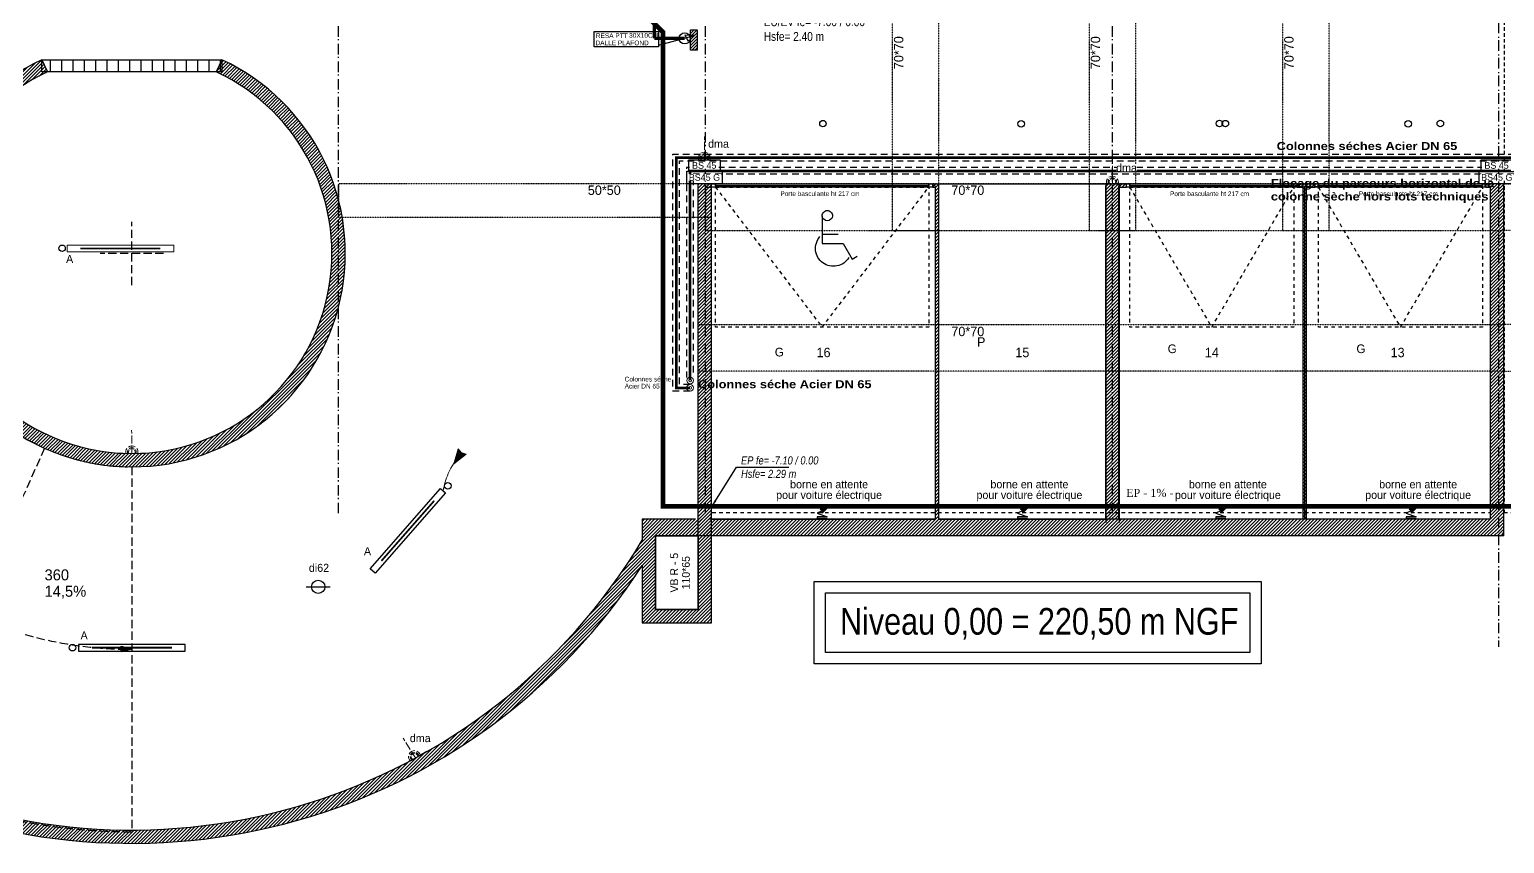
# Model space of a CAD drawing. Header units: centimetres. Extents: x 2191 to 12545, y -680 to 18662.
# Drawn here: x 3366 to 5578, y 7599 to 8820 of the extents above; entities that cross this region are included whole.
import ezdxf

# ---------------------------------------------------------------- set-up
doc = ezdxf.new("R2010")
doc.units = ezdxf.units.CM
for name, pattern in [('ACAD_ISO02W100', [15, 12, -3]), ('prlm_ef', [0.165, 0.1, -0.065]), ('prlm_ep', [2.5, 1.25, -0.25, 0.25, -0.25, 0.25, -0.25]), ('Style de ligne -1', [0.41664, 0.20828, -0.20836]), ('Style de ligne -11', [0.3472222222222222, 0.20828, -0.1389422222222222]), ('Style de ligne -6', [1.0416400000000001, 0.625, -0.20828, 0.06943000000000005, -0.13893]), ('VW-01', [0.41656, 0.20828, -0.20828]), ('VW-02', [0.69435, 0.48607, -0.20828])]:
    doc.linetypes.add(name, pattern=pattern)
for name, color, linetype, lineweight in [('B BATI-structure', 40, 'VW-01', 30), ('prlm-ELEC-CFO', 1, 'Continuous', 25), ('prlm-ELEC-SSI', 6, 'Continuous', 25), ('prlm-TELECOM', 3, 'Continuous', 25), ('RESERAVTION', 5, 'Continuous', 30), ('RESERVATION', 5, 'Continuous', 25)]:
    doc.layers.add(name, color=color, linetype=linetype, lineweight=lineweight)
for name, color, linetype in [('B GÈnÈral_Hatch', 252, 'Continuous'), ('B Général', 252, 'Continuous'), ('C ANNOTATIONS-axes horizontaux', 252, 'Style de ligne -1'), ('C ANNOTATIONS-niveaux', 252, 'Continuous'), ('C ANNOTATIONS-prestations', 252, 'Continuous'), ('C ANNOTATIONS-texte', 252, 'Continuous'), ('prlm-EAU-EF', 161, 'Continuous'), ('prlm-EAU-EP', 141, 'Continuous'), ('prlm-EAU-EUEV', 25, 'Continuous'), ('prlm-MOD', 64, 'Continuous')]:
    doc.layers.add(name, color=color, linetype=linetype)
doc.styles.add('Arial', font='arial.ttf')
doc.styles.add('Eurostile', font='Eurosti.TTF')
doc.styles.add('prlm-eau-ef', font='ariblk.ttf', dxfattribs={"height": 18})
doc.styles.add('prlm-eau-ep', font='timesbi.ttf', dxfattribs={"height": 18})
doc.styles.add('prlm-eau-euev', font='pala.ttf', dxfattribs={"height": 18})
doc.styles.add('prlm-elec-cfo', font='comic.ttf', dxfattribs={"height": 12})
doc.styles.add('prlm-elec-ssi', font='comic.ttf', dxfattribs={"height": 12})
doc.styles.add('prlm-narrow', font='swissc.ttf', dxfattribs={"height": 10})
doc.styles.get("Standard").update_dxf_attribs({"font": 'isocp.shx', "height": 15})
doc.dimstyles.new('ISO-25', dxfattribs={"dimtxt": 2.5, "dimasz": 2.5, "dimexe": 1.25, "dimexo": 0.625, "dimtad": 1, "dimtxsty": 'Standard', "dimcen": 2.5, "dimadec": 0, "dimazin": 0, "dimtfac": 1, "dimtmove": 0, "dimatfit": 3, "dimfxl": 1, "dimarcsym": 0})
pattern_1 = [(45, (-631.0245819504635, 4809.023447303152), (2.425347222222122, -2.645833333333339), [])]

# ---------------------------------------------------------------- blocks, each defined once
blk = doc.blocks.new('A 70.Porte basculante ht200.320')
at = {"layer": 'B Général', "linetype": 'Style de ligne -1', "ltscale": 25.4}
for p, q in [((-160, -2.500000000000091), (0, -212.5000000000001)), ((0, -212.5000000000001), (160, -2.500000000000091))]:
    blk.add_line(p, q, dxfattribs=at)
at = {"layer": 'B Général', "linetype": 'Continuous', "flags": 128}
for points in [[(-166, 2.499999999999909), (166, 2.499999999999909), (166, -2.500000000000091), (-166, -2.500000000000091)], [(-160, 2.499999999999909), (160, 2.499999999999909), (160, -0.5000000000000909), (-160, -0.5000000000000909)]]:
    blk.add_lwpolyline(points, close=True, dxfattribs=at)
at = {"layer": 'B Général', "flags": 128}
for points in [[(-166, 2.499999999999909), (-160, 2.499999999999909), (-160, -2.499999999999909), (-166, -2.499999999999909)], [(160, 2.499999999999909), (166, 2.499999999999909), (166, -2.500000000000091), (160, -2.500000000000091)]]:
    blk.add_lwpolyline(points, close=True, dxfattribs=at)
at = {"layer": 'B Général', "linetype": 'Style de ligne -1', "ltscale": 25.4, "flags": 128}
blk.add_lwpolyline([(-160, -2.500000000000091), (160, -2.500000000000091), (160, -212.5000000000001), (-160, -212.5000000000001)], close=True, dxfattribs=at)
at = {"layer": 'B Général', "insert": (-71, -243.4166932508681), "char_height": 12.94150119357639, "attachment_point": 1, "line_spacing_factor": 0.8941417206159925, "style": 'Eurostile'}
blk.add_mtext('G', dxfattribs=at)
at = {"layer": 'C ANNOTATIONS-prestations', "insert": (-62.5811138648618, -8.82322347162345), "char_height": 7.059000651041666, "attachment_point": 1, "line_spacing_factor": 0.8941417206159927, "style": 'Eurostile'}
blk.add_mtext('Porte basculante ht 217 cm', dxfattribs=at)
blk = doc.blocks.new('A 70.Parking Spaces (2D)')
at = {"layer": 'B Général', "linetype": 'Continuous'}
for p, q in [((0, 0), (3.061616997868383e-14, 500)), ((278.5, 0), (278.5000000000001, 500)), ((557, 0), (557, 500)), ((0, 0), (557, 0))]:
    blk.add_line(p, q, dxfattribs=at)
at = {"layer": 'B Général', "extrusion": (0, 0, -1), "char_height": 14.11800130208333, "attachment_point": 5, "text_direction": (-1, 1.224646799147353e-16, 0), "line_spacing_factor": 0.8941417206159927, "style": 'Eurostile'}
for s, insert in [('13', (139.25, 250)), ('14', (417.75, 250))]:
    blk.add_mtext(s, dxfattribs=dict(at, insert=insert))
blk = doc.blocks.new('A 70.Parking Spaces (2D)-1')
at = {"layer": 'B Général', "linetype": 'Continuous'}
for p, q in [((0, 0), (3.061616997868383e-14, 500)), ((336, 0), (336.0000000000001, 500)), ((0, 0), (336, 0))]:
    blk.add_line(p, q, dxfattribs=at)
at = {"layer": 'B Général', "insert": (168, 250), "char_height": 14.11800130208333, "attachment_point": 5, "line_spacing_factor": 0.8941417206159927, "style": 'Eurostile'}
blk.add_mtext('16', dxfattribs=at)
blk = doc.blocks.new('A 70.Parking Spaces (2D)-2')
at = {"layer": 'B Général', "linetype": 'Continuous'}
for p, q in [((0, 0), (3.061616997868383e-14, 500)), ((250, 0), (250.0000000000001, 500)), ((0, 0), (250, 0))]:
    blk.add_line(p, q, dxfattribs=at)
at = {"layer": 'B Général', "insert": (125, 250), "char_height": 14.11800130208333, "attachment_point": 5, "line_spacing_factor": 0.8941417206159927, "style": 'Eurostile'}
blk.add_mtext('15', dxfattribs=at)
blk = doc.blocks.new('A 70.Hand.')
at = {"layer": 'B Général', "linetype": 'Continuous'}
for p, q in [((-21.33120548350926, 34.10697281318426), (-21.33120548350926, -7.404918915648887)), ((-21.33120548350926, 6.281718206983351), (2.650264731222705, 6.281718206983351)), ((-21.33120548350926, -7.404918915648887), (9.864536625747132, -7.404918915648887)), ((9.864536625747132, -7.404918915648887), (23.54046165502805, -31.09229102974641)), ((23.54046165502805, -31.09229102974641), (31.32298587851983, -26.59905233533937))]:
    blk.add_line(p, q, dxfattribs=at)
at = {"layer": 'B Général', "linetype": 'Continuous', "flags": 128}
blk.add_lwpolyline([(-13.66024313675516, 26.43601046643016, -0.4142135623730951), (-21.33120548350926, 34.10697281318426, -0.4142135623730951), (-13.66024313675516, 41.77793515993835, -0.4142135623730951), (-5.989280790001066, 34.10697281318426, -0.4142135623730951)], format="xyb", close=True, dxfattribs=at)
blk.add_lwpolyline([(18.44175404205307, -28.81940461210615), (18.44175404205009, -28.81940461211111, -0.4406218276579611), (-20.35704550144003, -36.60313123860304), (-20.35704550144474, -36.6031312385996, -0.4406218276580906), (-24.64905437158377, 2.735296615985862)], format="xyb", dxfattribs=at)
blk = doc.blocks.new('A 70.Porte basculante ht200cm')
at = {"layer": 'B Général', "linetype": 'Style de ligne -1', "ltscale": 25.4}
for p, q in [((-123, -2.5), (0, -212.5)), ((0, -212.5), (123, -2.5))]:
    blk.add_line(p, q, dxfattribs=at)
at = {"layer": 'B Général', "linetype": 'Continuous', "flags": 128}
for points in [[(-128, 2.5), (128, 2.5), (128, -2.5), (-128, -2.5)], [(-123, 2.5), (123, 2.5), (123, -0.5), (-123, -0.5)]]:
    blk.add_lwpolyline(points, close=True, dxfattribs=at)
at = {"layer": 'B Général', "flags": 128}
for points in [[(-128, 2.5), (-123, 2.5), (-123, -2.5), (-128, -2.5)], [(123, 2.5), (128, 2.5), (128, -2.5), (123, -2.5)]]:
    blk.add_lwpolyline(points, close=True, dxfattribs=at)
at = {"layer": 'B Général', "linetype": 'Style de ligne -1', "ltscale": 25.4, "flags": 128}
blk.add_lwpolyline([(-123, -2.5), (123, -2.5), (123, -212.5), (-123, -212.5)], close=True, dxfattribs=at)
at = {"layer": 'B Général', "insert": (-66, -238.416693250868), "char_height": 12.94150119357639, "attachment_point": 1, "line_spacing_factor": 0.8941417206159925, "style": 'Eurostile'}
blk.add_mtext('G', dxfattribs=at)
at = {"layer": 'C ANNOTATIONS-prestations', "insert": (-62.5811138648618, -8.981973471623414), "char_height": 7.059000651041666, "attachment_point": 1, "line_spacing_factor": 0.8941417206159927, "style": 'Eurostile'}
blk.add_mtext('Porte basculante ht 217 cm', dxfattribs=at)
blk = doc.blocks.new('A 70.Groupe-9-1')
at = {"layer": 'B Général', "linetype": 'Style de ligne -11', "ltscale": 25.4}
blk.add_line((-1456.924575214318, -1173.929897176183), (-1456.924575214318, 946.0701028238575), dxfattribs=at)
at = {"layer": 'B Général', "linetype": 'Style de ligne -11', "ltscale": 25.4, "flags": 128}
for points in [[(-1416.924575214318, 876.7880705212767), (-1492.924575214318, 1008.42393189618), (-1532.924575214318, 968.4239318961802)], [(-1496.924575214318, 876.7880705212767), (-1420.924575214318, 1008.42393189618), (-1380.924575214318, 968.4239318961802)]]:
    blk.add_lwpolyline(points, dxfattribs=at)
at = {"layer": 'B Général', "insert": (-1482.793797219527, 1083.533162719689), "char_height": 30.30305989583333, "attachment_point": 1, "line_spacing_factor": 0.9593846052696461, "style": 'Arial'}
blk.add_mtext('JD', dxfattribs=at)
blk = doc.blocks.new('xi.colonneef')
at = {"layer": 'B Général', "lineweight": 18}
for radius in [5, 2]:
    blk.add_circle((0, 0), radius, dxfattribs=at)
blk = doc.blocks.new('A 70.Groupe-14-1')
at = {"layer": 'B GÈnÈral_Hatch', "linetype": 'Continuous'}
blk.add_hatch(color=250, dxfattribs=at).paths.add_polyline_path([(4135.1521327549, 3086.081215874571), (4150.950477728909, 3081.551113350647), (4135.003658381705, 3077.575124731108)])
at = {"layer": 'B Général', "linetype": 'VW-02', "ltscale": 25.4}
for p, q in [((4150.950477728909, 3627.54206842346), (4150.950477728909, 3722.514022807821)), ((4198.43645492109, 3675.028045615641), (4103.46450053673, 3675.028045615641)), ((3953.348241095319, 3423.327119758377), (3615.837074316639, 2993.41359948339)), ((4020.103060931656, 3383.002441400039), (3796.611338036299, 2884.213034522946)), ((4150.950477728909, 3355.028045615639), (4150.950477728909, 2808.07418108566))]:
    blk.add_line(p, q, dxfattribs=at)
at = {"layer": 'B Général', "linetype": 'Continuous', "flags": 128}
blk.add_lwpolyline([(4135.1521327549, 3086.081215874571), (4150.950477728909, 3081.551113350647), (4135.003658381705, 3077.575124731108)], close=True, dxfattribs=at)
at = {"layer": 'B Général', "linetype": 'VW-02', "ltscale": 25.4}
for centre, radius, start, end in [((4150.95047772891, 3675.02804561564), 320.0000000000004, 231.8656906827135, 269.9999999999999), ((4150.95047772891, 3675.028045615639), 593.4769322649912, 231.8656906827134, 245.8643611915908), ((4150.950477728911, 3675.028045615641), 593.4769322649923, 245.8643611915907, 269.9999999999998), ((4150.950477728909, 3675.02804561564), 866.9538645299797, 231.8656906827134, 270)]:
    blk.add_arc(centre, radius, start, end, dxfattribs=at)
at = {"layer": 'B Général', "char_height": 16.47100151909722, "attachment_point": 1, "line_spacing_factor": 0.8941417206159926, "style": 'Eurostile'}
for s, insert in [('145\\P9 %', (3867.777011447483, 3262.332831185949)), ('360\\P14,5%', (4020.055813259548, 3201.351279296875))]:
    blk.add_mtext(s, dxfattribs=dict(at, insert=insert))
blk = doc.blocks.new('B 70.Groupe-31-1')
at = {"layer": 'B Général', "linetype": 'Style de ligne -11', "ltscale": 25.4}
blk.add_line((-1456.924575214318, -1173.929897176183), (-1456.924575214318, 946.0701028238575), dxfattribs=at)
at = {"layer": 'B Général', "linetype": 'Style de ligne -11', "ltscale": 25.4, "flags": 128}
for points in [[(-1416.924575214318, 876.7880705212767), (-1492.924575214318, 1008.42393189618), (-1532.924575214318, 968.4239318961802)], [(-1496.924575214318, 876.7880705212767), (-1420.924575214318, 1008.42393189618), (-1380.924575214318, 968.4239318961802)]]:
    blk.add_lwpolyline(points, dxfattribs=at)
at = {"layer": 'B Général', "insert": (-1482.793797219527, 1083.533162719689), "char_height": 30.30305989583333, "attachment_point": 1, "line_spacing_factor": 0.9593846052696461, "style": 'Arial'}
blk.add_mtext('JD', dxfattribs=at)
blk = doc.blocks.new('xi.lumA')
at = {"layer": 'prlm-ELEC-CFO', "color": 0, "linetype": 'ByBlock', "lineweight": -2, "ltscale": 50}
blk.add_lwpolyline([(-80, -5), (-80, 5), (80, 5), (80, -5)], close=True, dxfattribs=at)
at = {"layer": 'prlm-ELEC-CFO', "color": 0, "linetype": 'ByBlock', "lineweight": 5, "ltscale": 50, "const_width": 2.6}
blk.add_lwpolyline([(-60, 0), (60, 2.449293598294707e-15), (60, 2.449293598294707e-15)], dxfattribs=at)
blk = doc.blocks.new('xi.dma')
at = {"layer": 'prlm-ELEC-CFO', "color": 0, "linetype": 'ACAD_ISO02W100', "lineweight": 5, "flags": 128}
for points in [[(0, 0), (2.14306111918916e-15, 35)], [(-20, 0), (20, 0)]]:
    blk.add_lwpolyline(points, dxfattribs=at)
at = {"layer": 'prlm-ELEC-CFO', "color": 0, "linetype": 'ByBlock', "lineweight": 5}
for radius, start, end in [(9, 145.0000000000026, 191.8029645932288), (6.5, 145.0000000000026, 199.0386751890759), (9, 55.00000000000264, 124.9999999999974), (5, 145.0000000000026, 207.3744600146318), (6.5, 55.00000000000264, 124.9999999999974), (5, 55.00000000000264, 124.9999999999974), (5, 332.6255399853683, 34.99999999999736), (6.5, 340.9613248109241, 34.99999999999736), (9, 348.1970354067711, 34.99999999999736)]:
    blk.add_arc((-1.818989403545856e-12, 2.41194238509479), radius, start, end, dxfattribs=at)
blk = doc.blocks.new('xi.alim')
at = {"layer": 'prlm-ELEC-CFO', "lineweight": 5}
blk.add_hatch(color=0, dxfattribs=at).paths.add_polyline_path([(-2.999999999999967, 6.000000000000012), (-0.1026311234992878, 3.698684438250359), (0, 0), (7.500000000000002, 7.5)])
at = {"layer": 'prlm-ELEC-CFO', "color": 0}
blk.add_lwpolyline([(0.954681274365611, 4.227340637182808), (-7.499999999999992, 9.769962616701378e-15), (7.500000000000009, -5.499999999999991), (-7.499999999999991, -5.499999999999989), (-7.499999999999992, -7.499999999999989), (7.500000000000008, -7.49999999999999)], dxfattribs=at)
at = {"layer": 'prlm-ELEC-CFO', "color": 0, "lineweight": 5, "flags": 128}
blk.add_lwpolyline([(-2.999999999999967, 6.000000000000012), (-0.1026311234992878, 3.698684438250359), (0, 0), (7.500000000000002, 7.5)], close=True, dxfattribs=at)
blk = doc.blocks.new('xi.fl')
at = {"layer": 'prlm-ELEC-CFO'}
blk.add_hatch(color=0, dxfattribs=at).paths.add_polyline_path([(20.37600788695272, -2.495258872389717e-15), (-1.982380492059747, -7.198234241128374), (0, 0), (-1.982380492059747, 7.198234241128375)])
at = {"layer": 'prlm-ELEC-CFO', "color": 0, "lineweight": 5}
blk.add_lwpolyline([(20.37600788695272, -2.495258872389717e-15), (-1.982380492059747, -7.198234241128374), (0, 0), (-1.982380492059747, 7.198234241128375)], close=True, dxfattribs=at)
blk = doc.blocks.new('xi.bs45')
at = {"layer": 'prlm-ELEC-SSI', "color": 0, "linetype": 'ByBlock', "lineweight": -2}
blk.add_lwpolyline([(-23.45764456212055, 17), (23.45764456212055, 17), (23.45764456212055, 0), (-23.45764456212055, 0)], close=True, dxfattribs=at)
at = {"layer": 'prlm-ELEC-SSI', "color": 0, "linetype": 'ByBlock', "lineweight": -2, "insert": (-0.2377037487871603, 8.38592440103168), "char_height": 10, "width": 43.76937607658702, "attachment_point": 5, "style": 'prlm-elec-cfo', "bg_fill": 3, "box_fill_scale": 1, "bg_fill_color": 256, "bg_fill_transparency": 0}
blk.add_mtext('BS 45', dxfattribs=at)
blk = doc.blocks.new('xi.bs45g')
at = {"layer": 'prlm-ELEC-SSI', "color": 0, "linetype": 'ByBlock', "lineweight": -2}
blk.add_lwpolyline([(-26.45764456212056, 19), (26.45764456212055, 19), (26.45764456212055, 0), (-26.45764456212055, 0)], close=True, dxfattribs=at)
at = {"layer": 'prlm-ELEC-SSI', "color": 0, "linetype": 'ByBlock', "lineweight": -2, "insert": (0.06207185706060656, 9.460127505502925), "char_height": 10, "width": 49.66057497785333, "attachment_point": 5, "style": 'prlm-elec-cfo', "bg_fill": 3, "box_fill_scale": 1, "bg_fill_color": 256, "bg_fill_transparency": 0}
blk.add_mtext('BS45 G', dxfattribs=at)
blk = doc.blocks.new('xi.DI')
at = {"layer": 'prlm-ELEC-SSI', "color": 0, "linetype": 'ByBlock', "lineweight": -2, "flags": 128}
blk.add_lwpolyline([(-18.00000000000068, 1.77635683940025e-13), (18.00000000000068, -1.77635683940025e-13)], dxfattribs=at)
at = {"layer": 'prlm-ELEC-SSI', "color": 0, "linetype": 'ByBlock', "lineweight": -2}
blk.add_circle((0, 1.77635683940025e-13), 10.00000000000014, dxfattribs=at)

msp = doc.modelspace()

# ---------------------------------------------------------------- hatches: boundary and pattern name
at = {"layer": 'B GÈnÈral_Hatch', "linetype": 'Continuous'}
h = msp.add_hatch(dxfattribs=at)
h.set_pattern_fill('50_BETON', color=256, style=0, pattern_type=2)
h.set_pattern_definition(pattern_1)
edge = h.paths.add_edge_path()
edge.add_line((4284.941516420538, 8016.104404375339), (4284.94151642052, 8053.985181453642))
edge.add_line((4284.94151642052, 8053.985181453641), (4284.941516419533, 8053.98518145199))
edge.add_arc((3519.925895777618, 8510.74781146092), 890.9999999993312, 245.3290232851314, 329.16013142438726, ccw=False)
edge.add_line((3148.016424789577, 7701.078529971124), (3148.016424790962, 7701.078529970489))
edge.add_line((3148.016424790963, 7701.078529970488), (3148.016424789578, 7701.078529971124))
edge.add_arc((3519.925895777618, 8510.747811460922), 890.9999999993319, 161.4979151460762, 245.3290232851314, ccw=False)
edge.add_line((2674.979806984957, 8793.497006035886), (2674.97980698559, 8793.49700603778))
edge.add_line((2674.97980698559, 8793.49700603778), (2655.920712042783, 8799.56616696852))
edge.add_arc((3519.92589577453, 8510.747811459636), 910.9999999968106, 161.5163264275236, 244.3152232521128)
edge.add_arc((3519.925895779641, 8510.747811457053), 910.9999999966991, 244.3152232517529, 327.1141200763548)
h = msp.add_hatch(dxfattribs=at)
h.set_pattern_fill('50_BETON', color=256, style=0, pattern_type=2)
h.set_pattern_definition(pattern_1)
edge = h.paths.add_edge_path()
edge.add_arc((3519.925895778448, 8484.051492918792), 299.9999999999989, 114.966380041291, 192.4831900206457)
edge.add_arc((3519.92589577796, 8484.051492918186), 299.9999999993923, 192.4831900205526, 270.0000000000929)
edge.add_arc((3519.925895778935, 8484.051492918186), 299.9999999993925, 269.9999999999069, 347.5168099794474)
edge.add_arc((3519.925895778448, 8484.051492918792), 299.9999999999986, 347.5168099793545, 425.0336199587092)
edge.add_line((3646.551811777103, 8756.01817727094), (3654.993539510348, 8774.149289561083))
edge.add_arc((3519.925895778448, 8484.051492918792), 319.9999999999985, -12.483190020645623, 65.03361995870898, ccw=False)
edge.add_arc((3519.925895778964, 8484.051492918145), 319.9999999993517, 269.999999999907, 347.5168099794475, ccw=False)
edge.add_arc((3519.925895777928, 8484.051492918146), 319.9999999993531, 192.4831900205526, 270.0000000000929, ccw=False)
edge.add_arc((3519.925895778448, 8484.051492918794), 319.9999999999983, 114.9663800412911, 192.4831900206458, ccw=False)
edge.add_line((3384.858252046546, 8774.149289561083), (3393.299979779791, 8756.01817727094))
h = msp.add_hatch(dxfattribs=at)
h.set_pattern_fill('BARDAGE BOIS-2', color=256, style=0, pattern_type=2)
h.set_pattern_definition([(90, (-631.0245819504635, 4809.023447303152), (17, 0), [])])
h.paths.add_polyline_path([(3384.858252046546, 8774.149289561083), (3654.993539510346, 8774.149289561083), (3654.993539510346, 8756.01817727094), (3384.858252046546, 8756.01817727094)])
h = msp.add_hatch(dxfattribs=at)
h.set_pattern_fill('50_BETON', color=256, style=0, pattern_type=2)
h.set_pattern_definition(pattern_1)
h.paths.add_polyline_path([(4368.941374695518, 8588.394351649093), (4368.936322831119, 7950.412351201598), (4388.936164461637, 7930.412353070928), (4388.941374694892, 8588.39419327897)])
h = msp.add_hatch(dxfattribs=at)
h.set_pattern_fill('50_BETON', color=256, style=0, pattern_type=2)
h.set_pattern_definition(pattern_1)
h.paths.add_polyline_path([(4378.941354705108, 8588.412217907819), (4378.94135537697, 8583.412217907819), (4388.87104048796, 8583.412219242093), (4388.871039816098, 8588.412219242093)])
h = msp.add_hatch(dxfattribs=at)
h.set_pattern_fill('50_BETON', color=256, style=0, pattern_type=2)
h.set_pattern_definition(pattern_1)
h.paths.add_polyline_path([(4724.939340928471, 8583.412264400364), (4729.939340928475, 8588.412265072226), (4720.871039816091, 8588.412263853697), (4720.871040487953, 8583.412263853697)])
h = msp.add_hatch(dxfattribs=at)
h.set_pattern_fill('50_BETON', color=256, style=0, pattern_type=2)
h.set_pattern_definition(pattern_1)
h.paths.add_polyline_path([(4729.939340928475, 8588.412265072226), (4724.939340928475, 8583.412264400364), (4724.939340928475, 8085.450050024992), (4729.939340928475, 8085.450050024992)])
h = msp.add_hatch(dxfattribs=at)
h.set_pattern_fill('50_BETON', color=256, style=0, pattern_type=2)
h.set_pattern_definition(pattern_1)
h.paths.add_polyline_path([(4999.940141681924, 8588.412298667516), (4979.940141681924, 8588.412298667516), (4979.940141681916, 8080.45004967149), (4999.940141681916, 8080.450049671494)])
h = msp.add_hatch(dxfattribs=at)
h.set_pattern_fill('50_BETON', color=256, style=0, pattern_type=2)
h.set_pattern_definition(pattern_1)
h.paths.add_polyline_path([(4999.940141681924, 8588.412298667516), (4999.940141681924, 8583.412298667516), (5010.940141669729, 8583.412298667516), (5010.940141669729, 8588.412298667516)])
h = msp.add_hatch(dxfattribs=at)
h.set_pattern_fill('50_BETON', color=256, style=0, pattern_type=2)
h.set_pattern_definition(pattern_1)
h.paths.add_polyline_path([(5266.940141669729, 8588.412298667514), (5266.940141669729, 8583.412298667514), (5293.863496993908, 8583.412298667514), (5293.863496993908, 8588.412298667514)])
h = msp.add_hatch(dxfattribs=at)
h.set_pattern_fill('50_BETON', color=256, style=0, pattern_type=2)
h.set_pattern_definition(pattern_1)
h.paths.add_polyline_path([(5275.901819345112, 8085.450050024989), (5280.901819345112, 8085.450050024989), (5280.901819345119, 8583.412298667514), (5275.901819345119, 8583.412298667514)])
h = msp.add_hatch(dxfattribs=at)
h.set_pattern_fill('50_BETON', color=256, style=0, pattern_type=2)
h.set_pattern_definition(pattern_1)
h.paths.add_polyline_path([(5549.863496993908, 8588.41229866751), (5549.863496993908, 8583.41229866751), (5556.863496978531, 8583.41229866751), (5556.863496978531, 8588.41229866751)])
h = msp.add_hatch(dxfattribs=at)
h.set_pattern_fill('50_BETON', color=256, style=0, pattern_type=2)
h.set_pattern_definition(pattern_1)
h.paths.add_polyline_path([(5556.863496978531, 8588.412345676341), (5556.863496978531, 8085.450050024985), (5576.863496978531, 8060.450050024985), (5576.863496978531, 8588.412345676341)])
h = msp.add_hatch(dxfattribs=at)
h.set_pattern_fill('50_BETON', color=256, style=0, pattern_type=2)
h.set_pattern_definition(pattern_1)
h.paths.add_polyline_path([(4284.941516420527, 8085.450050024998), (4304.941516420527, 8060.450050024998), (5576.863496978531, 8060.450050024985), (5556.863496978531, 8085.450050024985)])
h = msp.add_hatch(dxfattribs=at)
h.set_pattern_fill('50_BETON', color=256, style=0, pattern_type=2)
h.set_pattern_definition(pattern_1)
h.paths.add_polyline_path([(4284.941516420527, 7930.412343350839), (4304.941516420527, 7950.412345220182), (4304.941516420527, 8060.450050024998), (4284.941516420527, 8085.450050024998)])
h = msp.add_hatch(dxfattribs=at)
h.set_pattern_fill('50_BETON', color=256, style=0, pattern_type=2)
h.set_pattern_definition(pattern_1)
h.paths.add_polyline_path([(4388.936164461637, 7930.412353070929), (4368.936322831119, 7950.412351201599), (4304.941516420527, 7950.412345220184), (4284.941516420527, 7930.412343350839)])
at = {"layer": 'RESERAVTION', "lineweight": 30}
h = msp.add_hatch(dxfattribs=at)
h.set_pattern_fill('ANSI31', color=256)
h.set_pattern_definition([(45, (-426.664433130798, 4060.74457583706), (-2.245064030267288, 2.245064030267288), [])])
h.paths.add_polyline_path([(4367.529966758026, 8819.091629987139), (4357.457373275101, 8819.091629987139), (4357.457373275101, 8788.409128690284), (4367.529966758026, 8788.409128690284)])

# ---------------------------------------------------------------- linework, layer by layer
at = {"layer": 'B BATI-structure', "flags": 128}
for points in [[(4729.863496926293, 8518.394283280368), (4729.863496926293, 9258.412351808223), (4659.863496926293, 9258.412351808223), (4659.863496926293, 8518.394283280368)], [(5024.940141718711, 8518.394283280368), (5024.940141718711, 9258.412351808223), (4954.940141718711, 9258.412351808223), (4954.940141718711, 8518.394283280368)], [(5314.940141723258, 8518.394283280368), (5314.940141723258, 9258.412351808223), (5244.940141723258, 9258.412351808223), (5244.940141723258, 8518.394283280368)], [(3829.923477917633, 8538.394283280368), (4388.936918126667, 8538.394283280368), (4388.936918126667, 8588.394283280368), (3829.923477917633, 8588.394283280368)]]:
    msp.add_lwpolyline(points, close=True, dxfattribs=at)
for points in [[(5576.863496978531, 8588.394283280368), (4379.940141709063, 8588.394283280368), (4379.940141709063, 8518.394283280368), (5576.863496978531, 8518.394283280368)], [(5576.863496978531, 8588.394283280368), (6425.459630950103, 8588.394283280368), (6425.459630950103, 8518.394283280368), (5576.863496978531, 8518.394283280368)], [(5576.863496978531, 8307.412351685725), (4368.934284653285, 8307.412351685725), (4368.934284653285, 8377.412351685725), (5576.863496978531, 8377.412351685725)], [(5576.863496978531, 8307.412351685725), (6443.459630950103, 8307.412351685725), (6443.459630950103, 8377.412351685725), (5576.863496978531, 8377.412351685725)]]:
    msp.add_lwpolyline(points, dxfattribs=at)
at = {"layer": 'B Général', "linetype": 'Continuous'}
for p, q in [((3384.858252046546, 8774.149289561083), (3393.299979779789, 8756.01817727094)), ((3654.993539510346, 8774.149289561083), (3646.551811777103, 8756.01817727094)), ((4368.936322831119, 7950.412351201598), (4368.941374695518, 8588.394351649093)), ((4378.941354705108, 8588.412217907819), (4388.871039816098, 8588.412219242093)), ((4378.94135537697, 8583.412217907819), (4388.87104048796, 8583.412219242093)), ((4388.87104048796, 8583.412219242093), (4388.871039816098, 8588.412219242093)), ((4388.936164461637, 7930.412353070929), (4388.941374694892, 8588.39419327897)), ((4720.871039816091, 8588.412263853697), (4729.939340928475, 8588.412265072226)), ((4720.871040487953, 8583.412263853697), (4720.871039816091, 8588.412263853697)), ((4720.871040487953, 8583.412263853697), (4724.939340928475, 8583.412264400364)), ((4724.939340928475, 8085.450050024992), (4724.939340928475, 8583.412264400364)), ((4729.939340935616, 8588.41226509728), (4979.940141681887, 8588.41229866337)), ((4729.939340928475, 8085.450050024992), (4729.939340928475, 8588.412265072226)), ((4979.940141681924, 8588.412298667516), (4979.940141681916, 8080.45004967149)), ((4979.940141681924, 8588.412298667516), (4999.940141681924, 8588.412298667516)), ((4999.940141681924, 8588.412298667516), (4999.940141681916, 8080.450049671494)), ((4999.940141681924, 8588.412298667516), (5010.940141669729, 8588.412298667516)), ((4999.940141681924, 8583.412298667516), (4999.940141681924, 8588.412298667516)), ((4999.940141681924, 8583.412298667516), (5010.940141669729, 8583.412298667516)), ((5010.940141669729, 8583.412298667516), (5010.940141669729, 8588.412298667516)), ((5266.940141669729, 8588.412298667514), (5293.863496993908, 8588.412298667514)), ((5266.940141669729, 8583.412298667514), (5266.940141669729, 8588.412298667514)), ((5266.940141669729, 8583.412298667514), (5275.901819345119, 8583.412298667514)), ((5275.901819345112, 8085.450050024989), (5275.901819345119, 8583.412298667514)), ((5280.901819345119, 8583.412298667514), (5293.863496993908, 8583.412298667514)), ((5280.901819345112, 8085.450050024989), (5280.901819345119, 8583.412298667514)), ((5293.863496993908, 8583.412298667514), (5293.863496993908, 8588.412298667514)), ((5549.863496993908, 8588.41229866751), (5556.863496978531, 8588.41229866751)), ((5549.863496993908, 8583.41229866751), (5549.863496993908, 8588.41229866751)), ((5549.863496993908, 8583.41229866751), (5556.863496978531, 8583.41229866751)), ((5576.863496978531, 8588.412345676341), (5556.863496978531, 8588.412345676341)), ((5556.863496978531, 8588.41229866751), (5556.863496978531, 8588.412345676341)), ((5556.863496978531, 8085.450050024985), (5556.863496978531, 8583.41229866751)), ((5576.863496978531, 8060.450050024985), (5576.863496978531, 8588.412345676341)), ((4364.939357099887, 8085.450050024996), (4284.941516420527, 8085.450050024998)), ((4284.941516420527, 8085.450050024996), (4284.941516420527, 8053.985181451333)), ((4724.939340928475, 8085.450050024992), (4384.939357100517, 8085.450050024996)), ((5275.901819345112, 8085.450050024989), (4729.939340928475, 8085.450050024992)), ((5556.863496978531, 8085.450050024985), (5282.440141714233, 8085.450050024989)), ((5576.863496978531, 8060.450050024985), (4304.941516420527, 8060.450050024998)), ((4304.941516420527, 8060.450050024998), (4304.941516420527, 7950.412345220182)), ((4284.941516420527, 8016.104404375321), (4284.941516420527, 7930.412343350839)), ((4304.941516420527, 7950.412345220184), (4368.936322831119, 7950.412351201599)), ((4284.941516420527, 7930.412343350839), (4388.936164461637, 7930.412353070929))]:
    msp.add_line(p, q, dxfattribs=at)
at = {"layer": 'B Général', "linetype": 'Continuous', "lineweight": 18}
for p, q in [((4368.936322831119, 7950.412351201598), (4368.941374695518, 8588.394351649093)), ((4378.941354705108, 8588.412217907819), (4388.871039816098, 8588.412219242093)), ((4378.94135537697, 8583.412217907819), (4388.87104048796, 8583.412219242093)), ((4388.936164461637, 7930.412353070929), (4388.941374694892, 8588.39419327897)), ((4720.871039816091, 8588.412263853697), (4729.939340928475, 8588.412265072226)), ((4720.871040487953, 8583.412263853697), (4724.939340928475, 8583.412264400364)), ((4724.939340928475, 8085.450050024992), (4724.939340928475, 8583.412264400364)), ((4729.939340928475, 8085.450050024992), (4729.939340928475, 8588.412265072226)), ((4979.940141681924, 8588.412298667516), (4979.940141681916, 8080.45004967149)), ((4999.940141681924, 8588.412298667516), (4999.940141681916, 8080.450049671494)), ((4999.940141681924, 8588.412298667516), (5010.940141669729, 8588.412298667516)), ((4999.940141681924, 8583.412298667516), (5010.940141669729, 8583.412298667516)), ((5266.940141669729, 8588.412298667514), (5293.863496993908, 8588.412298667514)), ((5266.940141669729, 8583.412298667514), (5275.901819345119, 8583.412298667514)), ((5275.901819345112, 8085.450050024989), (5275.901819345119, 8583.412298667514)), ((5280.901819345119, 8583.412298667514), (5293.863496993908, 8583.412298667514)), ((5280.901819345112, 8085.450050024989), (5280.901819345119, 8583.412298667514)), ((5549.863496993908, 8588.41229866751), (5556.863496978531, 8588.41229866751)), ((5549.863496993908, 8583.41229866751), (5556.863496978531, 8583.41229866751)), ((5556.863496978531, 8588.41229866751), (5556.863496978531, 8588.412345676341)), ((5556.863496978531, 8085.450050024985), (5556.863496978531, 8583.41229866751)), ((5576.863496978531, 8060.450050024985), (5576.863496978531, 8588.412345676341)), ((4364.939357099891, 8085.450050024996), (4284.941516420527, 8085.450050024998)), ((4284.941516420527, 8085.450050024996), (4284.941516420527, 8053.98518145132)), ((4724.939340928475, 8085.450050024992), (4384.939357100517, 8085.450050024996)), ((5277.440141714233, 8085.450050024989), (4729.939340928475, 8085.450050024992)), ((5556.863496978531, 8085.450050024985), (5282.440141714233, 8085.450050024989)), ((5576.863496978531, 8060.450050024985), (4304.941516420527, 8060.450050024998)), ((4304.941516420527, 8060.450050024998), (4304.941516420527, 7950.412345220182)), ((4284.941516420527, 8016.104404375321), (4284.941516420527, 7930.412343350839)), ((4304.941516420527, 7950.412345220184), (4368.936322831119, 7950.412351201599)), ((4284.941516420527, 7930.412343350839), (4388.936164461637, 7930.412353070929))]:
    msp.add_line(p, q, dxfattribs=at)
at = {"layer": 'B Général', "linetype": 'VW-01', "ltscale": 25.4}
for p, q in [((4389.937612476919, 8095.412352310985), (5556.863496978531, 8095.412352310985)), ((5576.863496978531, 8095.412352310985), (6434.863497003062, 8095.412352310985))]:
    msp.add_line(p, q, dxfattribs=at)
at = {"layer": 'B Général', "linetype": 'Continuous', "flags": 128}
for points in [[(3384.858252046546, 8774.149289561083), (3654.993539510346, 8774.149289561083), (3654.993539510346, 8756.01817727094), (3384.858252046546, 8756.01817727094)], [(4304.941516420527, 8060.412344216638), (4368.9367583489, 8060.412344216638), (4368.9367583489, 7950.412344216638), (4304.941516420527, 7950.412344216638)]]:
    msp.add_lwpolyline(points, close=True, dxfattribs=at)
at = {"layer": 'B Général', "linetype": 'Continuous', "lineweight": 18}
for centre, radius, start, end in [((3519.925895778448, 8510.747811461291), 911.0000000000003, 161.5163264277379, 327.1141200761523), ((3519.925895778448, 8510.747811461291), 891.0000000000011, 161.4979151459917, 329.1601314243148), ((3519.925895778448, 8484.051492918792), 319.9999999999992, 114.9663800412204, 65.03361995877951), ((3519.925895778448, 8484.051492918792), 299.9999999999989, 114.9663800412204, 65.03361995877951)]:
    msp.add_arc(centre, radius, start, end, dxfattribs=at)
at = {"layer": 'B Général', "linetype": 'Continuous'}
for centre, radius, start, end in [((3519.925895778448, 8510.747811461291), 911.0000000000002, 161.5163264277923, 327.1141200761523), ((3519.925895778448, 8510.747811461291), 891.0000000000011, 161.4979151459917, 329.1601314243148), ((3519.925895778448, 8484.051492918792), 319.9999999999989, 114.9663800412204, 65.03361995877951), ((3519.925895778448, 8484.051492918792), 299.9999999999989, 114.9663800412204, 65.03361995877951)]:
    msp.add_arc(centre, radius, start, end, dxfattribs=at)
at = {"layer": 'C ANNOTATIONS-axes horizontaux', "linetype": 'Style de ligne -6', "ltscale": 25.4}
for p, q in [((3829.923477917637, 8094.453141875287), (3829.923477917637, 10629.45314187529)), ((4379.940141709063, 8094.412352166688), (4379.940141709063, 10629.41235216669)), ((4989.940141683415, 8094.412352167343), (4989.940141683415, 10629.41235216734))]:
    msp.add_line(p, q, dxfattribs=at)
at = {"layer": 'C ANNOTATIONS-axes horizontaux', "linetype": 'Style de ligne -6', "ltscale": 25.4, "flags": 128}
msp.add_lwpolyline([(5511.938921743698, 10629.41235216763), (5511.938921743698, 10545.91235216763), (5568.86349695456, 10496.91235216763), (5568.86349695456, 7894.412352274316)], dxfattribs=at)
at = {"layer": 'C ANNOTATIONS-niveaux', "linetype": 'Style de ligne -6', "ltscale": 25.4}
for p, q in [((3829.923477917633, 8094.453141875345), (3829.923477917633, 10629.45314187534)), ((4379.940141709063, 8094.412352166746), (4379.940141709063, 10629.41235216675)), ((4989.940141683415, 8094.412352167401), (4989.940141683415, 10629.4123521674))]:
    msp.add_line(p, q, dxfattribs=at)
at = {"layer": 'C ANNOTATIONS-niveaux', "linetype": 'Style de ligne -6', "ltscale": 25.4, "flags": 128}
msp.add_lwpolyline([(5511.938921743698, 10629.41235216769), (5511.938921743698, 10545.91235216769), (5568.863496954556, 10496.91235216769), (5568.863496954556, 7894.412352274374)], dxfattribs=at)
at = {"layer": 'prlm-EAU-EF', "linetype": 'prlm_ef', "ltscale": 100, "const_width": 4, "flags": 128}
for points in [[(4356.81781778259, 8282.469189777265), (4335.990037953292, 8282.469189777265), (4335.990037953292, 8627.689208511707), (6488.315594956468, 8627.689208511707), (6488.315594956468, 8313.324454786642), (6464.945377830532, 8313.324454786642)], [(6465.313815683476, 8331.8102056774), (6465.313815683476, 8607.679830573521), (4356.875633311793, 8607.679830573521), (4356.875633311793, 8293.583827780989), (4356.875633311793, 8293.583827780989)]]:
    msp.add_lwpolyline(points, dxfattribs=at)
at = {"layer": 'prlm-EAU-EP', "linetype": 'prlm_ep', "ltscale": 20, "const_width": 7, "flags": 128}
for points in [[(3976.343560881491, 9368.829105801771), (3976.343560881491, 9155.525513632845), (4316.043165154741, 8815.825909359595), (4316.043165154741, 8104.621729954813), (4369.937713863765, 8104.621729954813)], [(4369.937713863765, 8104.621729954813), (6415.987660347866, 8104.621729954813)]]:
    msp.add_lwpolyline(points, dxfattribs=at)
at = {"layer": 'prlm-ELEC-CFO', "ltscale": 25}
for centre in [(4556.037910504063, 8678.491635203776), (4853.370901707225, 8678.24158921399), (5150.396851055193, 8678.732268439257), (5159.336602484356, 8678.541130978767), (5433.466456178576, 8678.064548366398), (5481.649205110312, 8678.793969268867), (3993.672861675412, 8135.532126041209)]:
    msp.add_circle(centre, 4.906566773639497, dxfattribs=at)
at = {"layer": 'prlm-ELEC-CFO', "lineweight": 13}
msp.add_spline([(3986.406996784637, 8128.205420474163), (3994.202842823535, 8153.834098047046), (4013.867395861045, 8185.448673393221)], degree=3, dxfattribs=at)
at = {"layer": 'prlm-MOD', "linetype": 'prlm_ef', "ltscale": 100, "flags": 128}
for points in [[(4356.81781778259, 8277.469189777265), (4330.990037953292, 8277.469189777265), (4330.990037953292, 8632.689208511707), (6493.315594956468, 8632.689208511707), (6493.315594956468, 8308.324454786642), (6464.945377830532, 8308.324454786642)], [(4356.81781778259, 8287.469189777265), (4340.990037953292, 8287.469189777265), (4340.990037953292, 8622.689208511707), (6483.315594956468, 8622.689208511707), (6483.315594956468, 8318.324454786642), (6464.945377830532, 8318.324454786642)], [(6470.313815683476, 8331.343815125321), (6470.313815683476, 8612.679830573521), (4351.309644839144, 8612.679830573521), (4351.309644839144, 8298.103101467976), (4351.309644839144, 8298.103101467976)], [(6460.313815683476, 8332.29142302672), (6460.313815683476, 8602.679830573521), (4361.309644839144, 8602.679830573521), (4361.309644839144, 8298.751627315542), (4361.309644839144, 8298.751627315542)]]:
    msp.add_lwpolyline(points, dxfattribs=at)
at = {"layer": 'prlm-MOD'}
for points in [[(4542.907976825627, 7992.106942697877), (5213.218166716419, 7992.106942697877), (5213.218166716419, 7868.917853934267), (4542.907976825627, 7868.917853934267)], [(4559.904614139021, 7975.110305384484), (5196.221529403025, 7975.110305384484), (5196.221529403025, 7885.91449124766), (4559.904614139021, 7885.91449124766)]]:
    msp.add_lwpolyline(points, close=True, dxfattribs=at)
at = {"layer": 'prlm-TELECOM', "linetype": 'prlm_ef', "ltscale": 300, "const_width": 5, "flags": 128}
for points in [[(4303.293480755776, 8806.287293081958), (4303.293480755776, 9125.073940331393), (3957.042038571322, 9125.073940331393), (3957.042038571322, 9543.995557362789), (4220.728821112541, 9543.995557362789)], [(4303.293480755776, 8806.287293081958), (4348.911322263441, 8806.287293081958)]]:
    msp.add_lwpolyline(points, dxfattribs=at)
at = {"layer": 'prlm-TELECOM', "ltscale": 300}
msp.add_circle((4348.911322263441, 8806.287293081958), 8.393704666610278, dxfattribs=at)
at = {"layer": 'RESERAVTION', "lineweight": 30}
msp.add_lwpolyline([(4357.457373275101, 8819.091629987139), (4367.529966758026, 8819.091629987139), (4367.529966758026, 8788.409128690284), (4357.457373275101, 8788.409128690284)], close=True, dxfattribs=at)
at = {"layer": 'RESERVATION'}
msp.add_lwpolyline([(4213.237901317421, 8816.67418329844), (4309.343284859176, 8816.67418329844), (4309.343284859176, 8793.87416344171), (4213.237901317421, 8793.87416344171)], close=True, dxfattribs=at)
msp.add_lwpolyline([(4309.497092168327, 8796.110259130299), (4363.540197547118, 8810.390445416677), (4348.801168807448, 8811.282959252865), (4354.1608742838, 8802.357820890917), (4363.093582310801, 8809.9441709522)], dxfattribs=at)

# ---------------------------------------------------------------- block references
at = {"layer": 'B Général'}
for name, p in [('A 70.Groupe-9-1', (7034.788072168874, 9268.34224945054)), ('B 70.Groupe-31-1', (7034.788072168874, 9268.342249450598)), ('A 70.Parking Spaces (2D)-1', (4388.939340928475, 8085.412352106148)), ('A 70.Parking Spaces (2D)-2', (4729.939340935551, 8085.412352106148)), ('A 70.Porte basculante ht200cm', (5138.940141669729, 8585.912298667514)), ('A 70.Porte basculante ht200cm', (5421.863496993908, 8585.912298667512)), ('A 70.Groupe-14-1', (-631.0245819504635, 4809.023447303152))]:
    msp.add_blockref(name, p, dxfattribs=at)
for name, p, rotation in [('A 70.Porte basculante ht200.320', (4554.871040152026, 8585.912241547896), 7.698965647591072e-06), ('A 70.Hand.', (4576.270349325445, 8506.429513550083), 0.00308177007475844)]:
    msp.add_blockref(name, p, dxfattribs=dict(at, rotation=rotation))
at = {"layer": 'B Général', "xscale": -1}
msp.add_blockref('A 70.Parking Spaces (2D)', (5556.863496978527, 8085.412352106148), dxfattribs=at)
at = {"layer": 'C ANNOTATIONS-prestations'}
for p in [(4356.875633311793, 8293.583827780989), (4356.81781778259, 8282.469189777265)]:
    msp.add_blockref('xi.colonneef', p, dxfattribs=at)
at = {"layer": 'prlm-EAU-EF', "color": 1, "linetype": 'prlm_ef', "ltscale": 100}
for p in [(4356.875633311793, 8293.583827780989), (4356.81781778259, 8282.469189777265)]:
    msp.add_blockref('xi.colonneef', p, dxfattribs=at)
at = {"layer": 'prlm-ELEC-CFO'}
for p in [(4378.280276214649, 8624.412217932428), (4989.940141681924, 8588.412298667516)]:
    msp.add_blockref('xi.dma', p, dxfattribs=at)
at = {"layer": 'prlm-ELEC-CFO', "lineweight": 20}
msp.add_blockref('xi.lumA', (3502.713898160087, 8491.248587080852), dxfattribs=at)
at = {"layer": 'prlm-ELEC-CFO'}
for name, p, rotation in [('xi.dma', (3519.925895778448, 8184.051492918794), 0.5016962804845896), ('xi.lumA', (3933.613324335864, 8068.098614292401), 228.7061591165955), ('xi.dma', (3944.958237402563, 7727.658730594036), 31.44002439446417)]:
    msp.add_blockref(name, p, dxfattribs=dict(at, rotation=rotation))
at = {"layer": 'prlm-ELEC-CFO', "lineweight": 20, "rotation": 236.4989376407647}
msp.add_blockref('xi.fl', (4013.867395861045, 8185.448673393221), dxfattribs=at)
at = {"layer": 'prlm-ELEC-CFO', "xscale": -1, "rotation": 180}
msp.add_blockref('xi.lumA', (3519.925895778448, 7892.96719773802), dxfattribs=at)
at = {"layer": 'prlm-ELEC-SSI', "rotation": 0.001060557933219683}
msp.add_blockref('xi.DI', (3799.356759414899, 7984.210096176081), dxfattribs=at)

# ---------------------------------------------------------------- texts
at = {"layer": 'B BATI-structure', "char_height": 14.11800130208333, "width": 80.46836161147266, "attachment_point": 2, "line_spacing_factor": 0.8941417206159927, "style": 'Eurostile'}
for s, insert, rotation in [('70*70', (4662.467162292727, 8784.856408959144), 90.00000000263725), ('70*70', (4957.543807085145, 8784.856408959144), 90.00000000263725), ('70*70', (5247.543807089693, 8784.856408959144), 90.00000000263725), ('50*50', (4228.228558075418, 8585.790617917635), 2.6372580362853465e-09), ('70*70', (4773.205160128971, 8585.808610941884), 2.6372580362853465e-09), ('70*70', (4773.205160128971, 8374.051202233399), 2.6372580362853465e-09)]:
    msp.add_mtext(s, dxfattribs=dict(at, insert=insert, rotation=rotation))
at = {"layer": 'B Général', "insert": (4786.98300141732, 8358.286186741567), "char_height": 14.11800130208333, "attachment_point": 1, "line_spacing_factor": 0.8941417206159927, "style": 'Eurostile'}
msp.add_mtext('P', dxfattribs=at)
at = {"layer": 'C ANNOTATIONS-prestations', "insert": (4258.763752306415, 8299.06846912505), "char_height": 7.059000651041666, "width": 85.21166574223852, "attachment_point": 1, "rotation": 1.5772338859830766e-09, "line_spacing_factor": 0.8941417206159927, "style": 'Eurostile'}
msp.add_mtext('Colonnes séche Acier DN 65', dxfattribs=at)
at = {"layer": 'C ANNOTATIONS-texte', "insert": (4327.111237557678, 8005.412344216638), "char_height": 11.76500108506944, "width": 110, "attachment_point": 2, "rotation": 90, "line_spacing_factor": 0.8941417206159925, "style": 'Eurostile'}
msp.add_mtext('VB R - 5\\P110*65', dxfattribs=at)
at = {"layer": 'prlm-EAU-EF', "linetype": 'prlm_ef', "ltscale": 100, "insert": (5236.287695303607, 8650.937844316726), "char_height": 11.99999999999999, "width": 543.6852662222657, "attachment_point": 1, "rotation": 1.5772338859830766e-09, "style": 'prlm-eau-ef'}
msp.add_mtext('Colonnes séches Acier DN 65', dxfattribs=at)
at = {"layer": 'prlm-EAU-EF', "color": 1, "linetype": 'prlm_ef', "ltscale": 100, "insert": (4368.76375230656, 8293.929472950855), "char_height": 11.99999999999999, "width": 543.6852662222657, "attachment_point": 1, "rotation": 1.5772338859830766e-09, "style": 'prlm-eau-ef'}
msp.add_mtext('Colonnes séche Acier DN 65', dxfattribs=at)
at = {"layer": 'prlm-EAU-EP'}
for s, insert, char_height, width, attachment_point, style in [('\\pxt15000;{\\fArial Narrow|b0|i1|c0|p34;EP fe= -7.10 / 0.00 Hsfe= 2.29 m}', (4433.269502050342, 8163.558309915466), 12.1, 149.9492381586064, 4, 'prlm-eau-ep'), ('EP - 1% - %%C200', (5010.669315176849, 8131.048426921128), 12, 151.0859237425319, 1, 'prlm-eau-euev')]:
    msp.add_mtext(s, dxfattribs=dict(at, insert=insert, char_height=char_height, width=width, attachment_point=attachment_point, style=style))
at = {"layer": 'prlm-EAU-EUEV', "insert": (4467.313350623448, 8820.127688256853), "char_height": 13.2, "width": 176.441035825928, "attachment_point": 4, "style": 'prlm-eau-euev'}
msp.add_mtext('\\pxt15000;{\\fArial Narrow|b0|i0|c0|p34;EU/EV fe= -7.00 / 0.00 Hsfe= 2.40 m}', dxfattribs=at)
at = {"layer": 'prlm-MOD', "linetype": 'prlm_ef', "ltscale": 100, "insert": (5227.555979653076, 8595.356669661767), "char_height": 11.99999999999999, "width": 345.1090787177205, "attachment_point": 1, "rotation": 1.5772338859830766e-09, "style": 'prlm-eau-ef'}
msp.add_mtext('Flocage du parcours horizontal de la colonne sèche hors lots techniques', dxfattribs=at)
at = {"layer": 'prlm-MOD', "insert": (4581.617026166663, 7952.504801742483), "char_height": 40, "attachment_point": 1, "style": 'prlm-narrow'}
msp.add_mtext_dynamic_manual_height_columns('Niveau 0,00 = 220,50 m NGF', width=614.6045032363618, gutter_width=50, heights=[0], dxfattribs=at)
at = {"layer": 'RESERVATION', "style": 'Arial'}
for s, p in [('DALLE PLAFOND', (4214.993235395115, 8796.066406868908)), ('RESA PTT', (4215.456555523124, 8806.860255432563)), ('30X10CM', (4265.458748836027, 8807.295580959952))]:
    msp.add_text(s, height=7, dxfattribs=at).set_placement(p)

# ---------------------------------------------------------------- leaders
at = {"layer": 'prlm-EAU-EP'}
msp.add_leader([(4389.937690674436, 8105.287453497302), (4426.365824221066, 8163.558309915466), (4505.013728228438, 8163.558309915397)], dimstyle='ISO-25', override={"dimasz": 10, "dimtad": 0}, dxfattribs=at)

# ---------------------------------------------------------------- next in the draw order: block references
at = {"layer": 'prlm-ELEC-SSI'}
for p in [(4378.280276214649, 8607.412345676341), (5566.20550583017, 8607.412345676341)]:
    msp.add_blockref('xi.bs45', p, dxfattribs=at)

# ---------------------------------------------------------------- next in the draw order: texts
at = {"layer": 'prlm-ELEC-CFO', "lineweight": 20, "char_height": 12, "attachment_point": 2, "line_spacing_factor": 0.8, "style": 'prlm-elec-cfo', "bg_fill": 3, "box_fill_scale": 0.95, "bg_fill_color": 256, "bg_fill_transparency": 0}
for s, insert in [('dma', (4399.51678499837, 8654.374216324359)), ('dma', (5011.176650465641, 8618.374297059447)), ('A', (3426.654759922774, 8481.645010629065)), ('borne en attente \\Ppour voiture électrique', (4565.226834798916, 8143.941185086856)), ('borne en attente \\Ppour voiture électrique', (4865.60356925449, 8143.941185086856)), ('borne en attente \\Ppour voiture électrique', (5163.103437115271, 8143.941185086856)), ('borne en attente \\Ppour voiture électrique', (5448.374398308497, 8143.941185086856)), ('A', (3873.211653440318, 8043.547937053183)), ('A', (3448.384653020796, 7917.332302673196)), ('dma', (3952.317841443975, 7763.430123912243))]:
    msp.add_mtext(s, dxfattribs=dict(at, insert=insert))
at = {"layer": 'prlm-ELEC-SSI', "lineweight": 20, "insert": (3800.506007893513, 8018.653710229093), "char_height": 11.99999999999999, "attachment_point": 2, "rotation": 0.0010605579331910578, "line_spacing_factor": 0.8, "style": 'prlm-elec-ssi', "bg_fill": 3, "box_fill_scale": 0.95, "bg_fill_color": 256, "bg_fill_transparency": 0}
msp.add_mtext('{di62}', dxfattribs=at)

# ---------------------------------------------------------------- next in the draw order: linework, layer by layer
at = {"layer": 'prlm-ELEC-CFO', "ltscale": 25}
for centre in [(3415.244152422616, 8491.638329032678), (3430.946893989661, 7892.993731071525)]:
    msp.add_circle(centre, 4.906566773639497, dxfattribs=at)

# ---------------------------------------------------------------- next in the draw order: block references
at = {"layer": 'prlm-ELEC-CFO'}
for p in [(4554.939349014494, 8094.536671132262), (4855.316083470068, 8094.536671132262), (5152.815951330849, 8094.536671132262), (5438.086912524075, 8094.536671132262)]:
    msp.add_blockref('xi.alim', p, dxfattribs=at)
at = {"layer": 'prlm-ELEC-SSI'}
for p in [(4378.280276214649, 8588.412345676341), (5566.20550583017, 8588.412345676341)]:
    msp.add_blockref('xi.bs45g', p, dxfattribs=at)

doc.saveas('drawing.dxf')
